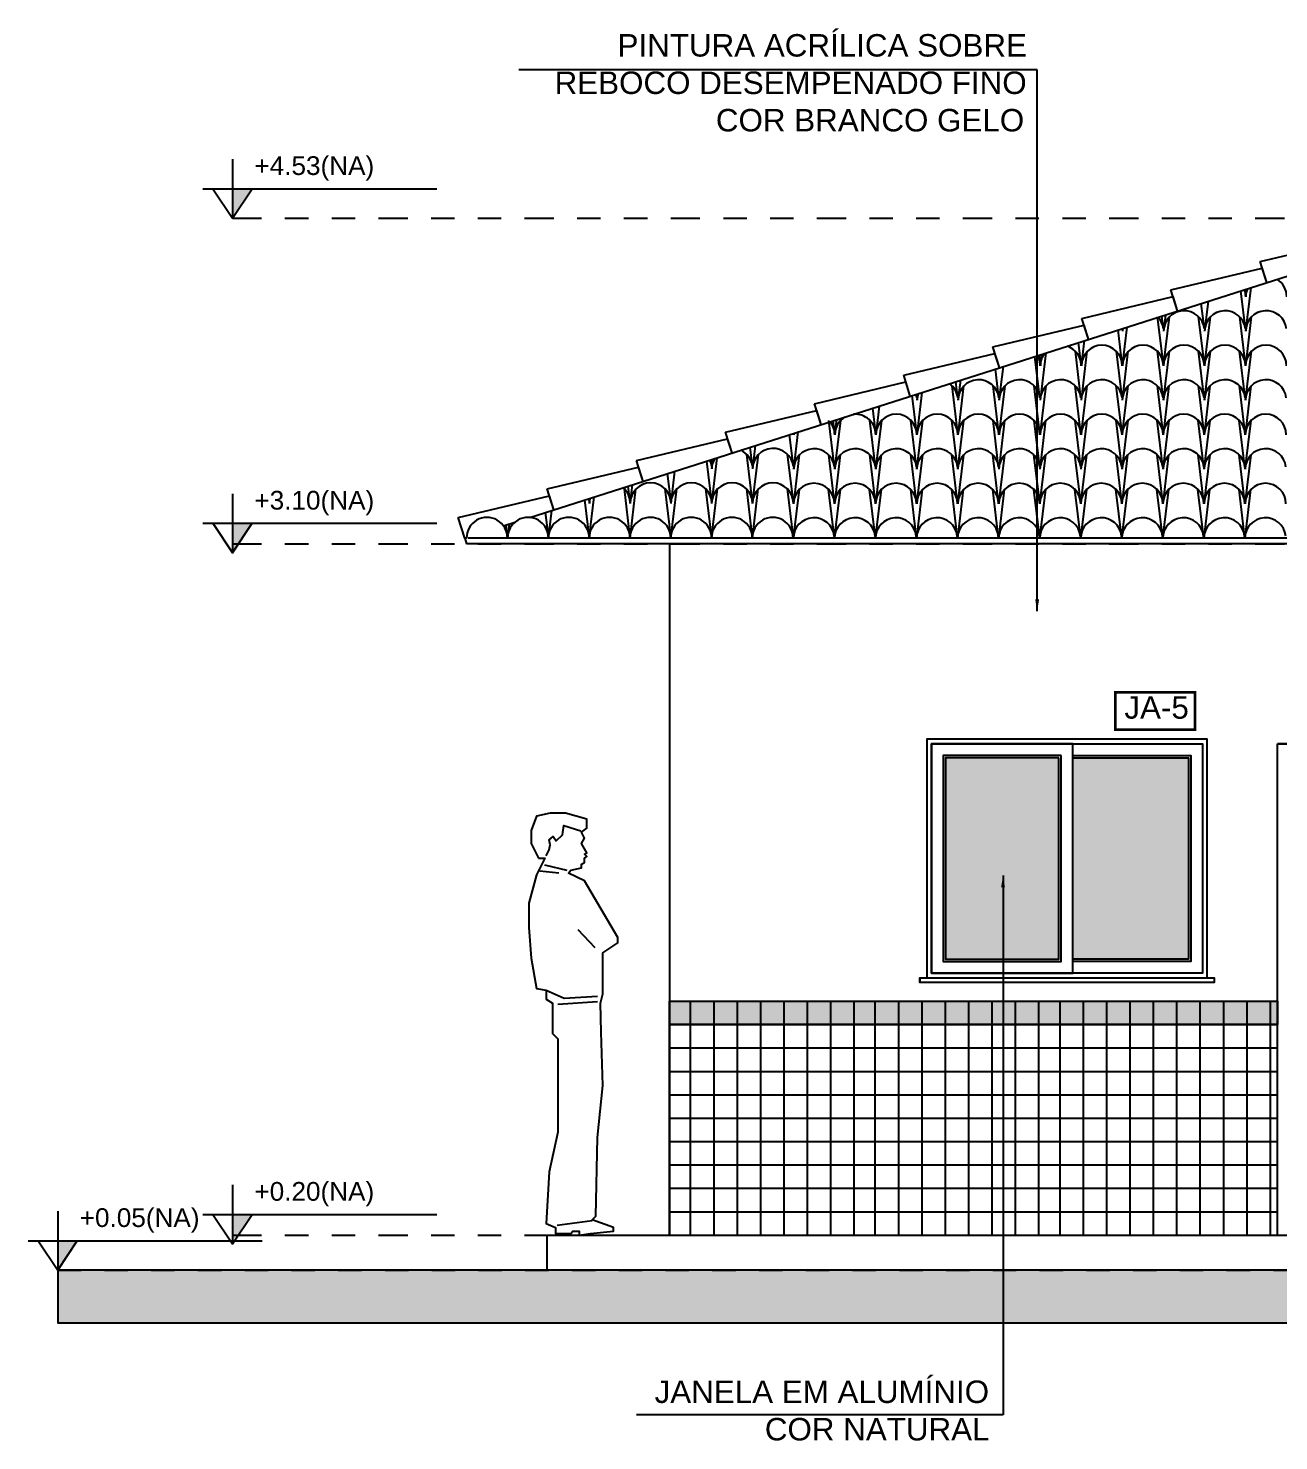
# Model space of a CAD drawing. Extents: x 12 to 194, y 116 to 198.
# Drawn here: x 30.86 to 36.21, y 154.58 to 160.62 of the extents above; entities that cross this region are included whole.
import ezdxf

# ---------------------------------------------------------------- set-up
doc = ezdxf.new("R2010")
doc.units = 0
doc.header["$LTSCALE"] = 0.005
doc.linetypes.add('C5', pattern=[60, 50, -5, 0, -5])
doc.linetypes.add('TRAÇO-2PTOS_P', pattern=[0.625, 0.25, -0.125, 0, -0.125, 0, -0.125])
doc.layers.get('0').update_dxf_attribs({"linetype": 'CONTINUOUS'})
for name, color, linetype in [('01', 1, 'CONTINUOUS'), ('02', 2, 'CONTINUOUS'), ('0_HATCH', 1, 'CONTINUOUS'), ('252', 252, 'CONTINUOUS'), ('A-01', 1, 'CONTINUOUS'), ('A-CHAO', 8, 'CONTINUOUS'), ('A-HACH', 7, 'CONTINUOUS'), ('A-PORTA', 3, 'CONTINUOUS'), ('ARQ-ALV-ENCOBERTA', 8, 'CONTINUOUS'), ('ARQ-CTA-1_050', 1, 'CONTINUOUS'), ('ARQ-ESQ-VISTA1', 2, 'CONTINUOUS'), ('ARQ-EXO-1_100', 251, 'C5'), ('ARQ-HTC', 9, 'CONTINUOUS'), ('ARQ-SMB-1_025', 1, 'CONTINUOUS'), ('ARQ-SMB-1_050', 1, 'CONTINUOUS'), ('ARQ-SMB-1_100', 1, 'CONTINUOUS'), ('ARQ-TXT-1_075', 2, 'CONTINUOUS'), ('BL-AR-TELHA 2', 2, 'CONTINUOUS'), ('TELHA', 3, 'CONTINUOUS')]:
    doc.layers.add(name, color=color, linetype=linetype)
doc.styles.add('ESC-50-A20', font='arial.ttf', dxfattribs={"height": 0.1})
doc.styles.add('FNDE Texto Cota 0025', font='verdana.ttf', dxfattribs={"height": 0.04})
doc.dimstyles.new('FNDE 1-0025', dxfattribs={"dimscale": 5, "dimtxt": 0.04, "dimasz": 0.01, "dimexe": 0.15, "dimexo": 0.15, "dimgap": 0.005, "dimtad": 1, "dimzin": 1, "dimdsep": 46, "dimtxsty": 'FNDE Texto Cota 0025', "dimblk": 'tic', "dimcen": 0.015, "dimdle": 0.15, "dimse1": 1, "dimse2": 1, "dimclrd": 251, "dimclre": 251, "dimclrt": 256, "dimaunit": 1, "dimadec": 3, "dimazin": 0, "dimtfac": 1, "dimtix": 1, "dimtmove": 2, "dimatfit": 3, "dimfxl": 0.15, "dimtvp": 1, "dimtolj": 1, "dimtzin": 0, "dimarcsym": 0})

# ---------------------------------------------------------------- blocks, each defined once
blk = doc.blocks.new('HUM01')
at = {"color": 0, "linetype": 'Continuous'}
blk.add_lwpolyline([(-0.1729, 1.6119), (-0.1468, 1.6119), (-0.1827, 1.5401), (-0.2154, 1.4194), (-0.2154, 1.3149), (-0.2056, 1.1844), (-0.1827, 1.0539), (-0.1403, 1.0474), (-0.1403, 1.0082), (-0.1142, 0.9919), (-0.1142, 0.8614), (-0.0914, 0.8386), (-0.0914, 0.5938), (-0.0914, 0.4405), (-0.1273, 0.2708), (-0.1403, 0.0489), (-0.1011, 0.0326), (-0.1011, 0.0065), (-0.0359, 0.0065), (-0.0261, 0.0163), (0, 0.0163), (0, 0), (0.0489, 0.0065), (0.1468, 0.0163), (0.1468, 0.0326), (0.0555, 0.0653), (0.072, 0.0805), (0.0783, 0.4177), (0.1011, 0.6395), (0.0946, 0.8679), (0.0914, 0.9919), (0.1011, 1.0311), (0.1011, 1.2073), (0.1664, 1.2497), (0.1664, 1.2725), (0.0228, 1.514), (-0.0457, 1.5466), (-0.0359, 1.5597), (0.0098, 1.5695), (0.0098, 1.5858), (0.0228, 1.5923), (0.0228, 1.6119), (0.0326, 1.6184), (0.0228, 1.6282), (0.0326, 1.6347), (0.0098, 1.6739), (0.0228, 1.6967), (0.0098, 1.7228), (0.0326, 1.7391), (0.0326, 1.7783), (0.0326, 1.7783), (-0.0587, 1.8044), (-0.124, 1.8044), (-0.1827, 1.7913), (-0.2056, 1.7293), (-0.2056, 1.6739)], close=True, dxfattribs=at)
for points in [[(-0.1408, 1.6218), (-0.1276, 1.6473), (-0.1243, 1.6688), (-0.1284, 1.6902), (-0.1111, 1.7034), (-0.0987, 1.6861), (-0.0715, 1.7108), (-0.0656, 1.7513), (0.0069, 1.7289)], [(-0.1481, 1.5836), (-0.0517, 1.5605)], [(-0.1673, 1.5566), (-0.0864, 1.5489)], [(-0.0055, 1.3062), (0.0678, 1.2292)], [(-0.1403, 1.0474), (-0.0633, 1.0135), (0.0793, 1.0212)], [(-0.0903, 0.9865), (0.0793, 0.9981)], [(-0.0941, 0.0428), (0.0562, 0.0621)]]:
    blk.add_lwpolyline(points, dxfattribs=at)
blk = doc.blocks.new('tic')
at = {"color": 251}
for p, q in [((-1, 0), (1, 0)), ((0, -1), (0, 1))]:
    blk.add_line(p, q, dxfattribs=at)
blk.add_line((-0.6, -0.6), (0.6, 0.6))
blk = doc.blocks.new('FNDE-Nível Corte-1_050')
blk.add_hatch(color=251).paths.add_polyline_path([(140.6568, -0.1868), (140.7408, -0.1868), (140.6568, -0.3128)])
at = {"color": 251}
for p, q in [((140.6568, -0.0608), (140.6568, -0.3128)), ((140.5308, -0.1868), (141.5308, -0.1868))]:
    blk.add_line(p, q, dxfattribs=at)
blk.add_lwpolyline([(140.5728, -0.1868), (140.6568, -0.3128), (140.7408, -0.1868)], dxfattribs=at)

msp = doc.modelspace()

# ---------------------------------------------------------------- hatches: boundary and pattern name
at = {"layer": '0_HATCH'}
msp.add_hatch(color=160, dxfattribs=at).paths.add_polyline_path([(36.1994, 156.3635), (33.5994, 156.3635), (33.5994, 156.4635), (36.1994, 156.4635)])
at = {"layer": '252'}
h = msp.add_hatch(color=256, dxfattribs=at)
h.set_gradient(color1=(91, 91, 91), one_color=1, tint=1, name='INVHEMISPHERICAL')
h.paths.add_polyline_path([(35.2644, 157.5035), (34.7794, 157.5035), (34.7794, 156.6435), (35.2644, 156.6435)])
h = msp.add_hatch(color=256, dxfattribs=at)
h.set_gradient(color1=(91, 91, 91), one_color=1, tint=1, name='INVHEMISPHERICAL')
h.paths.add_polyline_path([(35.3244, 156.6435), (35.8194, 156.6435), (35.8194, 157.5035), (35.3244, 157.5035)])
at = {"layer": 'A-HACH'}
msp.add_hatch(color=254, dxfattribs=at).paths.add_polyline_path([(30.9822, 155.3135), (30.9822, 155.0885), (50.4324, 155.0885), (50.4324, 155.3135)])

# ---------------------------------------------------------------- linework, layer by layer
msp.add_line((34.6994, 156.5635), (34.6994, 156.5635))
at = {"layer": '01', "color": 251}
msp.add_line((33.5994, 155.4635), (33.5994, 156.4635), dxfattribs=at)
at = {"layer": '02'}
for p, q in [((36.1994, 157.5635), (37.0494, 157.5635)), ((37.0494, 157.5635), (36.1994, 157.5635))]:
    msp.add_line(p, q, dxfattribs=at)
at = {"layer": '252'}
for p, q in [((33.5994, 155.4635), (33.5994, 156.4635)), ((33.6894, 155.4635), (33.6894, 156.4635)), ((33.7894, 155.4635), (33.7894, 156.4635)), ((33.8894, 155.4635), (33.8894, 156.4635)), ((33.9894, 155.4635), (33.9894, 156.4635)), ((34.0894, 155.4635), (34.0894, 156.4635)), ((34.1894, 155.4635), (34.1894, 156.4635)), ((34.2894, 155.4635), (34.2894, 156.4635)), ((34.3894, 155.4635), (34.3894, 156.4635)), ((34.4794, 155.4635), (34.4794, 156.4635)), ((34.5794, 155.4635), (34.5794, 156.4635)), ((34.6794, 155.4635), (34.6794, 156.4635)), ((34.7794, 155.4635), (34.7794, 156.4635)), ((34.8794, 155.4635), (34.8794, 156.4635)), ((34.9794, 155.4635), (34.9794, 156.4635)), ((35.0794, 155.4635), (35.0794, 156.4635)), ((35.1794, 155.4635), (35.1794, 156.4635)), ((35.2694, 155.4635), (35.2694, 156.4635)), ((35.3694, 155.4635), (35.3694, 156.4635)), ((35.4694, 155.4635), (35.4694, 156.4635)), ((35.5694, 155.4635), (35.5694, 156.4635)), ((35.6694, 155.4635), (35.6694, 156.4635)), ((35.7694, 155.4635), (35.7694, 156.4635)), ((35.8694, 155.4635), (35.8694, 156.4635)), ((35.9694, 155.4635), (35.9694, 156.4635)), ((36.0694, 155.4635), (36.0694, 156.4635)), ((36.1694, 155.4635), (36.1694, 156.4635)), ((33.5994, 156.3635, -9.9679), (36.1994, 156.3635, -9.9679)), ((33.5994, 156.2635), (36.1994, 156.2635, -6.6453)), ((33.5994, 156.1635), (36.1994, 156.1635, -6.6453)), ((33.5994, 156.0635), (36.1994, 156.0635, -6.6453)), ((33.5994, 155.9635), (36.1994, 155.9635, -6.6453)), ((33.5994, 155.9635), (36.1994, 155.9635, -6.6453)), ((33.5994, 155.8635), (36.1994, 155.8635, -6.6453)), ((33.5994, 155.7635), (36.1994, 155.7635, -6.6453)), ((33.5994, 155.6635), (36.1994, 155.6635, -6.6453)), ((33.5994, 155.5635), (36.1994, 155.5635, -6.6453))]:
    msp.add_line(p, q, dxfattribs=at)
at = {"layer": '252', "linetype": 'Continuous'}
msp.add_lwpolyline([(36.1994, 156.3635), (33.5994, 156.3635), (33.5994, 156.4635), (36.1994, 156.4635)], close=True, dxfattribs=at)
at = {"layer": 'A-01', "color": 3}
for p, q in [((33.0019, 158.5315), (36.7244, 159.7179)), ((32.8891, 158.4955), (32.9373, 158.5108)), ((32.7237, 158.4428), (32.7317, 158.4453)), ((32.7237, 158.4428), (32.7311, 158.4451)), ((32.7237, 158.4427), (32.731, 158.4185)), ((32.7237, 158.4427), (32.731, 158.4185)), ((33.5994, 158.4185), (33.5994, 155.4635))]:
    msp.add_line(p, q, dxfattribs=at)
at = {"layer": 'A-01', "color": 5}
for q in [(49.9494, 155.4635), (33.0744, 155.3135)]:
    msp.add_line((33.0744, 155.4635), q, dxfattribs=at)
at = {"layer": 'A-CHAO', "color": 6}
msp.add_line((50.4324, 155.3135), (30.9822, 155.3135), dxfattribs=at)
at = {"layer": 'A-PORTA', "color": 9, "flags": 128}
msp.add_lwpolyline([(35.2644, 157.5035), (34.7794, 157.5035), (34.7794, 156.6435), (35.2644, 156.6435)], close=True, dxfattribs=at)
msp.add_lwpolyline([(35.3244, 157.5035), (35.8194, 157.5035), (35.8194, 156.6435), (35.3244, 156.6435)], dxfattribs=at)
at = {"layer": 'ARQ-ALV-ENCOBERTA', "linetype": 'TRAÇO-2PTOS_P', "ltscale": 15}
msp.add_line((30.9822, 155.3135), (50.4324, 155.3135), dxfattribs=at)
at = {"layer": 'ARQ-ESQ-VISTA1'}
msp.add_line((36.1994, 155.4635), (36.1994, 157.5635), dxfattribs=at)
msp.add_lwpolyline([(34.6994, 156.5635), (35.8994, 156.5635), (35.8994, 157.5835), (34.6994, 157.5835)], close=True, dxfattribs=at)
msp.add_lwpolyline([(34.6694, 156.5635), (34.6694, 156.5435), (34.6694, 156.5635), (35.9294, 156.5635), (35.9294, 156.5635), (35.9294, 156.5435), (34.6694, 156.5435)], dxfattribs=at)
at = {"layer": 'ARQ-EXO-1_100', "color": 252, "linetype": 'TRAÇO-2PTOS_P', "ltscale": 100}
for p, q in [((31.7294, 159.8114), (50.4324, 159.8114)), ((31.7294, 158.4185), (50.4324, 158.4185)), ((31.7294, 155.4635), (50.4324, 155.4635))]:
    msp.add_line(p, q, dxfattribs=at)
at = {"layer": 'ARQ-HTC', "color": 253}
msp.add_lwpolyline([(30.9822, 155.3135), (30.9822, 155.0885), (50.4324, 155.0885), (50.4324, 155.3135)], dxfattribs=at)
at = {"layer": 'ARQ-SMB-1_025', "ltscale": 10}
for points in [[(35.3244, 157.5635), (34.7194, 157.5635), (34.7194, 156.5835), (35.3244, 156.5835)], [(34.7194, 157.5635), (35.8794, 157.5635), (35.8794, 156.5835), (34.7194, 156.5835)], [(35.2744, 157.5135), (34.7694, 157.5135), (34.7694, 156.6335), (35.2744, 156.6335)]]:
    msp.add_lwpolyline(points, close=True, dxfattribs=at)
for points in [[(35.3244, 157.5635), (35.8794, 157.5635), (35.8794, 156.5835), (35.3244, 156.5835)], [(35.3244, 157.5135), (35.8294, 157.5135), (35.8294, 156.6335), (35.3244, 156.6335)]]:
    msp.add_lwpolyline(points, dxfattribs=at)
at = {"layer": 'ARQ-SMB-1_100', "color": 252, "ltscale": 10, "const_width": 0.0107}
msp.add_lwpolyline([(35.506, 157.6242), (35.8469, 157.6242), (35.8469, 157.7842), (35.506, 157.7842)], close=True, dxfattribs=at)
at = {"layer": 'BL-AR-TELHA 2'}
for p, q in [((36.0626, 159.3375), (36.0429, 159.5007)), ((36.0637, 159.4803), (36.0606, 159.5064)), ((36.0643, 159.3281), (36.0867, 159.5147)), ((36.0648, 159.4756), (36.0689, 159.509)), ((35.887, 159.3375), (35.8738, 159.4468)), ((35.8887, 159.3281), (35.9042, 159.4565)), ((35.7114, 159.1852), (35.6868, 159.3895)), ((35.7114, 159.3375), (35.7048, 159.3929)), ((35.7126, 159.1805), (35.7377, 159.3895)), ((35.7131, 159.3281), (35.7216, 159.3983)), ((35.887, 159.1852), (35.8624, 159.3895)), ((35.8881, 159.1805), (35.9133, 159.3895)), ((36.0626, 159.1852), (36.038, 159.3895)), ((36.0637, 159.1805), (36.0889, 159.3895)), ((35.5359, 159.1852), (35.518, 159.3334)), ((35.5359, 159.3375), (35.5357, 159.339)), ((35.537, 159.1805), (35.5569, 159.3458)), ((35.5376, 159.3281), (35.539, 159.3401)), ((35.3603, 159.1852), (35.3489, 159.2795)), ((35.3614, 159.1805), (35.3743, 159.2876)), ((35.1836, 159.0424), (35.1622, 159.22)), ((35.1847, 159.1852), (35.1799, 159.2256)), ((35.1853, 159.033), (35.2096, 159.2351)), ((35.1859, 159.1805), (35.1917, 159.2294)), ((35.3591, 159.0424), (35.3351, 159.2419)), ((35.3609, 159.033), (35.386, 159.2419)), ((35.5347, 159.0424), (35.5107, 159.2419)), ((35.5364, 159.033), (35.5616, 159.2419)), ((35.7103, 159.0424), (35.6863, 159.2419)), ((35.712, 159.033), (35.7371, 159.2419)), ((35.8859, 159.0424), (35.8618, 159.2419)), ((35.8876, 159.033), (35.9127, 159.2419)), ((36.0614, 159.0424), (36.0374, 159.2419)), ((36.0631, 159.033), (36.0883, 159.2419)), ((35.008, 159.0424), (34.9931, 159.1661)), ((35.0097, 159.033), (35.027, 159.1769)), ((34.8324, 158.8901), (34.8079, 159.0944)), ((34.8324, 159.0424), (34.824, 159.1122)), ((34.8336, 158.8854), (34.8587, 159.0944)), ((34.8341, 159.033), (34.8445, 159.1187)), ((35.008, 158.8901), (34.9834, 159.0944)), ((35.0091, 158.8854), (35.0343, 159.0944)), ((35.1836, 158.8901), (35.159, 159.0944)), ((35.1847, 158.8854), (35.2099, 159.0944)), ((35.3591, 158.8901), (35.3346, 159.0944)), ((35.3603, 158.8854), (35.3854, 159.0944)), ((35.5347, 158.8901), (35.5101, 159.0944)), ((35.5359, 158.8854), (35.561, 159.0944)), ((35.7103, 158.8901), (35.6857, 159.0944)), ((35.7114, 158.8854), (35.7366, 159.0944)), ((35.8859, 158.8901), (35.8613, 159.0944)), ((35.887, 158.8854), (35.9121, 159.0944)), ((36.0614, 158.8901), (36.0368, 159.0944)), ((36.0626, 158.8854), (36.0877, 159.0944)), ((34.6569, 158.8901), (34.6373, 159.0527)), ((34.6569, 159.0424), (34.655, 159.0583)), ((34.658, 158.8854), (34.6798, 159.0662)), ((34.6586, 159.033), (34.6619, 159.0605)), ((34.4813, 158.8901), (34.4682, 158.9988)), ((34.4824, 158.8854), (34.4972, 159.0081)), ((34.1307, 158.7379), (34.1499, 158.8974)), ((34.1313, 158.8854), (34.132, 158.8917)), ((34.3046, 158.7473), (34.2806, 158.9468)), ((34.3057, 158.8901), (34.2991, 158.9449)), ((34.3063, 158.7379), (34.3314, 158.9468)), ((34.3069, 158.8854), (34.3146, 158.9499)), ((34.4802, 158.7473), (34.4561, 158.9468)), ((34.4819, 158.7379), (34.507, 158.9468)), ((34.6557, 158.7473), (34.6317, 158.9468)), ((34.6574, 158.7379), (34.6826, 158.9468)), ((34.8313, 158.7473), (34.8073, 158.9468)), ((34.833, 158.7379), (34.8582, 158.9468)), ((35.0069, 158.7473), (34.9829, 158.9468)), ((35.0086, 158.7379), (35.0337, 158.9468)), ((35.1824, 158.7473), (35.1584, 158.9468)), ((35.1841, 158.7379), (35.2093, 158.9468)), ((35.358, 158.7473), (35.334, 158.9468)), ((35.3597, 158.7379), (35.3849, 158.9468)), ((35.5336, 158.7473), (35.5096, 158.9468)), ((35.5353, 158.7379), (35.5604, 158.9468)), ((35.7091, 158.7473), (35.6851, 158.9468)), ((35.7109, 158.7379), (35.736, 158.9468)), ((35.8847, 158.7473), (35.8607, 158.9468)), ((35.8864, 158.7379), (35.9116, 158.9468)), ((36.0603, 158.7473), (36.0363, 158.9468)), ((36.062, 158.7379), (36.0871, 158.9468)), ((33.9544, 158.7489), (33.9444, 158.8319)), ((33.955, 158.7394), (33.967, 158.839)), ((34.1288, 158.7489), (34.1124, 158.8854)), ((33.78, 158.5966), (33.7588, 158.7727)), ((33.78, 158.7489), (33.7765, 158.7783)), ((33.78, 158.5919), (33.8035, 158.7869)), ((33.7806, 158.7394), (33.7856, 158.7812)), ((33.9544, 158.5966), (33.9298, 158.8008)), ((33.9544, 158.5919), (33.9795, 158.8008)), ((34.1288, 158.5966), (34.1042, 158.8008)), ((34.1302, 158.5903), (34.1553, 158.7993)), ((34.3046, 158.5951), (34.28, 158.7993)), ((34.3057, 158.5903), (34.3309, 158.7993)), ((34.4802, 158.5951), (34.4556, 158.7993)), ((34.4813, 158.5903), (34.5064, 158.7993)), ((34.6557, 158.5951), (34.6311, 158.7993)), ((34.6569, 158.5903), (34.682, 158.7993)), ((34.8313, 158.5951), (34.8067, 158.7993)), ((34.8324, 158.5903), (34.8576, 158.7993)), ((35.0069, 158.5951), (34.9823, 158.7993)), ((35.008, 158.5903), (35.0332, 158.7993)), ((35.1824, 158.5951), (35.1579, 158.7993)), ((35.1836, 158.5903), (35.2087, 158.7993)), ((35.358, 158.5951), (35.3334, 158.7993)), ((35.3591, 158.5903), (35.3843, 158.7993)), ((35.5336, 158.5951), (35.509, 158.7993)), ((35.5347, 158.5903), (35.5599, 158.7993)), ((35.7091, 158.5951), (35.6846, 158.7993)), ((35.7103, 158.5903), (35.7354, 158.7993)), ((35.8847, 158.5951), (35.8601, 158.7993)), ((35.8859, 158.5903), (35.911, 158.7993)), ((36.0603, 158.5951), (36.0357, 158.7993)), ((36.0614, 158.5903), (36.0866, 158.7993)), ((33.6056, 158.5966), (33.5908, 158.7192)), ((33.6056, 158.5919), (33.6221, 158.7291)), ((33.4314, 158.4428), (33.406, 158.6533)), ((33.4312, 158.5966), (33.4229, 158.6656)), ((33.4304, 158.4428), (33.4557, 158.6533)), ((33.4312, 158.5919), (33.4407, 158.6713)), ((33.6058, 158.4428), (33.5804, 158.6533)), ((33.6048, 158.4428), (33.6302, 158.6533)), ((33.7802, 158.4428), (33.7549, 158.6533)), ((33.7792, 158.4428), (33.8046, 158.6533)), ((33.9546, 158.4428), (33.9293, 158.6533)), ((33.9536, 158.4428), (33.979, 158.6533)), ((34.129, 158.4428), (34.1037, 158.6533)), ((34.1296, 158.4428), (34.1547, 158.6517)), ((34.3046, 158.4428), (34.2794, 158.6517)), ((34.3052, 158.4428), (34.3303, 158.6517)), ((34.4802, 158.4428), (34.455, 158.6517)), ((34.4807, 158.4428), (34.5059, 158.6517)), ((34.6557, 158.4428), (34.6306, 158.6517)), ((34.6563, 158.4428), (34.6814, 158.6517)), ((34.8313, 158.4428), (34.8061, 158.6517)), ((34.8319, 158.4428), (34.857, 158.6517)), ((35.0069, 158.4428), (34.9817, 158.6517)), ((35.0074, 158.4428), (35.0326, 158.6517)), ((35.1824, 158.4428), (35.1573, 158.6517)), ((35.183, 158.4428), (35.2082, 158.6517)), ((35.358, 158.4428), (35.3329, 158.6517)), ((35.3586, 158.4428), (35.3837, 158.6517)), ((35.5336, 158.4428), (35.5084, 158.6517)), ((35.5341, 158.4428), (35.5593, 158.6517)), ((35.7091, 158.4428), (35.684, 158.6517)), ((35.7097, 158.4428), (35.7349, 158.6517)), ((35.8847, 158.4428), (35.8596, 158.6517)), ((35.8853, 158.4428), (35.9104, 158.6517)), ((36.0603, 158.4428), (36.0351, 158.6517)), ((36.0609, 158.4428), (36.086, 158.6517)), ((33.257, 158.4428), (33.2373, 158.6065)), ((33.2568, 158.5966), (33.2549, 158.6121)), ((33.256, 158.4428), (33.2772, 158.6192)), ((33.2568, 158.5919), (33.2594, 158.6135)), ((33.0825, 158.4428), (33.0693, 158.5529)), ((33.0816, 158.4428), (33.0959, 158.5614)), ((32.9068, 158.4428), (32.9, 158.499)), ((32.9072, 158.4428), (32.9145, 158.5036))]:
    msp.add_line(p, q, dxfattribs=at)
for centre, radius, start, end in [((35.9762, 159.4756), 0.0875, 0, 20.08426), ((36.1518, 159.4756), 0.0875, 157.03837, 180), ((36.1518, 159.4756), 0.0875, 0, 58.31959), ((35.6245, 159.3281), 0.0875, 6.54188, 43.01508), ((35.8001, 159.3281), 0.0875, 6.54188, 180), ((35.9756, 159.3281), 0.0875, 6.54188, 180), ((36.1512, 159.3281), 0.0875, 6.54188, 180), ((35.4489, 159.3281), 0.0875, 6.54188, 7.22666), ((35.6245, 159.3281), 0.0875, 172.34289, 180), ((35.2728, 159.1805), 0.0875, 0, 72.15645), ((35.4484, 159.1805), 0.0875, 0, 180), ((35.6239, 159.1805), 0.0875, 0, 180), ((35.7995, 159.1805), 0.0875, 0, 180), ((35.9751, 159.1805), 0.0875, 0, 180), ((36.1506, 159.1805), 0.0875, 0, 180), ((35.0972, 159.1805), 0.0875, 0, 29.4817), ((35.2728, 159.1805), 0.0875, 143.20152, 180), ((34.7455, 159.033), 0.0875, 6.54188, 53.87164), ((34.9211, 159.033), 0.0875, 6.54188, 180), ((35.0966, 159.033), 0.0875, 6.54188, 180), ((35.2722, 159.033), 0.0875, 6.54188, 180), ((35.4478, 159.033), 0.0875, 6.54188, 180), ((35.6234, 159.033), 0.0875, 6.54188, 180), ((35.7989, 159.033), 0.0875, 6.54188, 180), ((35.9745, 159.033), 0.0875, 6.54188, 180), ((36.1501, 159.033), 0.0875, 6.54188, 180), ((34.5699, 159.033), 0.0875, 6.54188, 16.59933), ((34.7455, 159.033), 0.0875, 161.48633, 180), ((34.3938, 158.8854), 0.0875, 120.13498, 180), ((34.3938, 158.8854), 0.0875, 0, 95.22299), ((34.5694, 158.8854), 0.0875, 0, 180), ((34.7449, 158.8854), 0.0875, 0, 180), ((34.9205, 158.8854), 0.0875, 0, 180), ((35.0961, 158.8854), 0.0875, 0, 180), ((35.2716, 158.8854), 0.0875, 0, 180), ((35.4472, 158.8854), 0.0875, 0, 180), ((35.6228, 158.8854), 0.0875, 0, 180), ((35.7984, 158.8854), 0.0875, 0, 180), ((35.9739, 158.8854), 0.0875, 0, 180), ((36.1495, 158.8854), 0.0875, 0, 180), ((34.0425, 158.887), 0.0875, 0, 2.6159), ((34.2182, 158.8854), 0.0875, 176.14103, 180), ((34.2182, 158.8854), 0.0875, 0, 39.21693), ((33.6931, 158.7394), 0.0875, 6.54188, 25.3865), ((33.8675, 158.7394), 0.0875, 149.99513, 180), ((33.8675, 158.7394), 0.0875, 6.54188, 65.36283), ((34.0419, 158.7394), 0.0875, 6.54188, 180), ((34.2177, 158.7379), 0.0875, 6.54188, 180), ((34.3932, 158.7379), 0.0875, 6.54188, 180), ((34.5688, 158.7379), 0.0875, 6.54188, 180), ((34.7444, 158.7379), 0.0875, 6.54188, 180), ((34.9199, 158.7379), 0.0875, 6.54188, 180), ((35.0955, 158.7379), 0.0875, 6.54188, 180), ((35.2711, 158.7379), 0.0875, 6.54188, 180), ((35.4466, 158.7379), 0.0875, 6.54188, 180), ((35.6222, 158.7379), 0.0875, 6.54188, 180), ((35.7978, 158.7379), 0.0875, 6.54188, 180), ((35.9734, 158.7379), 0.0875, 6.54188, 180), ((36.1489, 158.7379), 0.0875, 6.54188, 180), ((33.3437, 158.5919), 0.0875, 0, 49.55715), ((33.5181, 158.5919), 0.0875, 0, 180), ((33.6925, 158.5919), 0.0875, 0, 180), ((33.8669, 158.5919), 0.0875, 0, 180), ((34.0413, 158.5919), 0.0875, 0, 180), ((34.2171, 158.5903), 0.0875, 0, 180), ((34.3927, 158.5903), 0.0875, 0, 180), ((34.5682, 158.5903), 0.0875, 0, 180), ((34.7438, 158.5903), 0.0875, 0, 180), ((34.9194, 158.5903), 0.0875, 0, 180), ((35.0949, 158.5903), 0.0875, 0, 180), ((35.2705, 158.5903), 0.0875, 0, 180), ((35.4461, 158.5903), 0.0875, 0, 180), ((35.6216, 158.5903), 0.0875, 0, 180), ((35.7972, 158.5903), 0.0875, 0, 180), ((35.9728, 158.5903), 0.0875, 0, 180), ((36.1484, 158.5903), 0.0875, 0, 180), ((33.1693, 158.5919), 0.0875, 0, 13.25075), ((33.3437, 158.5919), 0.0875, 165.80082, 180), ((32.8183, 158.4446), 0.0872, 358.80326, 181.19674), ((32.994, 158.4446), 0.0872, 358.80326, 181.19674), ((33.1684, 158.4446), 0.0872, 358.80326, 181.19674), ((33.3428, 158.4446), 0.0872, 358.80326, 181.19674), ((33.5172, 158.4446), 0.0872, 358.80326, 181.19674), ((33.6917, 158.4446), 0.0872, 358.80326, 181.19674), ((33.8661, 158.4446), 0.0872, 358.80326, 181.19674), ((34.0405, 158.4446), 0.0872, 358.80326, 181.19674), ((34.2165, 158.4428), 0.0875, 6.54188, 180), ((34.3921, 158.4428), 0.0875, 6.54188, 180), ((34.5677, 158.4428), 0.0875, 6.54188, 180), ((34.7432, 158.4428), 0.0875, 6.54188, 180), ((34.9188, 158.4428), 0.0875, 6.54188, 180), ((35.0944, 158.4428), 0.0875, 6.54188, 180), ((35.2699, 158.4428), 0.0875, 6.54188, 180), ((35.4455, 158.4428), 0.0875, 6.54188, 180), ((35.6211, 158.4428), 0.0875, 6.54188, 180), ((35.7966, 158.4428), 0.0875, 6.54188, 180), ((35.9722, 158.4428), 0.0875, 6.54188, 180), ((36.1478, 158.4428), 0.0875, 6.54188, 180)]:
    msp.add_arc(centre, radius, start, end, dxfattribs=at)
at = {"layer": 'TELHA'}
for p, q in [((36.125, 159.6258), (36.5152, 159.7188)), ((36.1534, 159.5368), (36.125, 159.6258)), ((35.744, 159.5043), (36.1342, 159.5973)), ((36.1534, 159.5368), (36.1342, 159.5973)), ((35.7724, 159.4153), (35.744, 159.5043)), ((35.3629, 159.3827), (35.7531, 159.4757)), ((35.7724, 159.4153), (35.7531, 159.4757)), ((35.3913, 159.2937), (35.3629, 159.3827)), ((34.9818, 159.2611), (35.372, 159.3541)), ((35.3913, 159.2937), (35.372, 159.3541)), ((35.0102, 159.1721), (34.9818, 159.2611)), ((34.6007, 159.1396), (34.9909, 159.2325)), ((35.0102, 159.1721), (34.9909, 159.2325)), ((34.6291, 159.0505), (34.6007, 159.1396)), ((34.2196, 159.018), (34.6098, 159.111)), ((34.6291, 159.0505), (34.6098, 159.111)), ((34.248, 158.929), (34.2196, 159.018)), ((33.8386, 158.8964), (34.2288, 158.9894)), ((34.248, 158.929), (34.2288, 158.9894)), ((33.867, 158.8074), (33.8386, 158.8964)), ((33.4575, 158.7748), (33.8477, 158.8678)), ((33.867, 158.8074), (33.8477, 158.8678)), ((33.4859, 158.6858), (33.4575, 158.7748)), ((33.0764, 158.6533), (33.4666, 158.7463)), ((33.4859, 158.6858), (33.4666, 158.7463)), ((33.1048, 158.5642), (33.0764, 158.6533)), ((32.6953, 158.5317), (33.0855, 158.6247)), ((33.1048, 158.5642), (33.0855, 158.6247)), ((32.7237, 158.4427), (32.6953, 158.5317)), ((50.2184, 158.4185), (32.731, 158.4185)), ((50.2251, 158.4428), (32.7377, 158.4428))]:
    msp.add_line(p, q, dxfattribs=at)

# ---------------------------------------------------------------- block references
at = {"layer": 'A-01'}
msp.add_blockref('HUM01', (33.2123, 155.4635), dxfattribs=at)
at = {"layer": 'ARQ-SMB-1_050'}
for p in [(-108.9274, 160.1241), (-108.9274, 158.6936), (-108.9274, 155.7386), (-109.6747, 155.6263)]:
    msp.add_blockref('FNDE-Nível Corte-1_050', p, dxfattribs=at)

# ---------------------------------------------------------------- texts
at = {"layer": 'ARQ-CTA-1_050', "style": 'ESC-50-A20'}
for tag, p in [('+4.53(NA)', (31.8237, 159.9959)), ('+3.10(NA)', (31.8237, 158.5653)), ('+0.20(NA)', (31.8237, 155.6103)), ('+0.05(NA)', (31.0765, 155.498))]:
    msp.add_attdef(tag, p, 'NA', height=0.08, dxfattribs=at)
at = {"layer": 'ARQ-TXT-1_075', "char_height": 0.096, "attachment_point": 1, "style": 'ESC-50-A20'}
for s, insert, width in [('\\pi1.0562;PINTURA ACRÍLICA SOBRE \\P\\pi0.78703;REBOCO DESEMPENADO FINO \\P\\pi0.95526;              COR BRANCO GELO', (32.3206, 160.5982), 3.26711), ('\\pi0.096173;JANELA EM ALUMÍNIO\\P\\pi0.56759;COR NATURAL', (33.4392, 154.8415, 0.4703), 1.607611)]:
    msp.add_mtext(s, dxfattribs=dict(at, insert=insert, width=width))
at = {"layer": 'ARQ-TXT-1_075', "style": 'ESC-50-A20'}
msp.add_attdef('JA-5', (35.5447, 157.6713), '', height=0.096, dxfattribs=at)

# ---------------------------------------------------------------- leaders
at = {"layer": 'ARQ-SMB-1_100'}
for points in [[(35.1716, 158.1309), (35.1716, 160.4449), (32.9547, 160.4449)], [(35.0257, 157.0001, 0.4703), (35.0257, 154.6942, 0.4703), (33.4581, 154.6942, 0.4703)]]:
    msp.add_leader(points, dimstyle='FNDE 1-0025', override={"dimtad": 0, "dimfxl": 0.025, "dimarcsym": 1}, dxfattribs=at)

doc.saveas('drawing.dxf')
